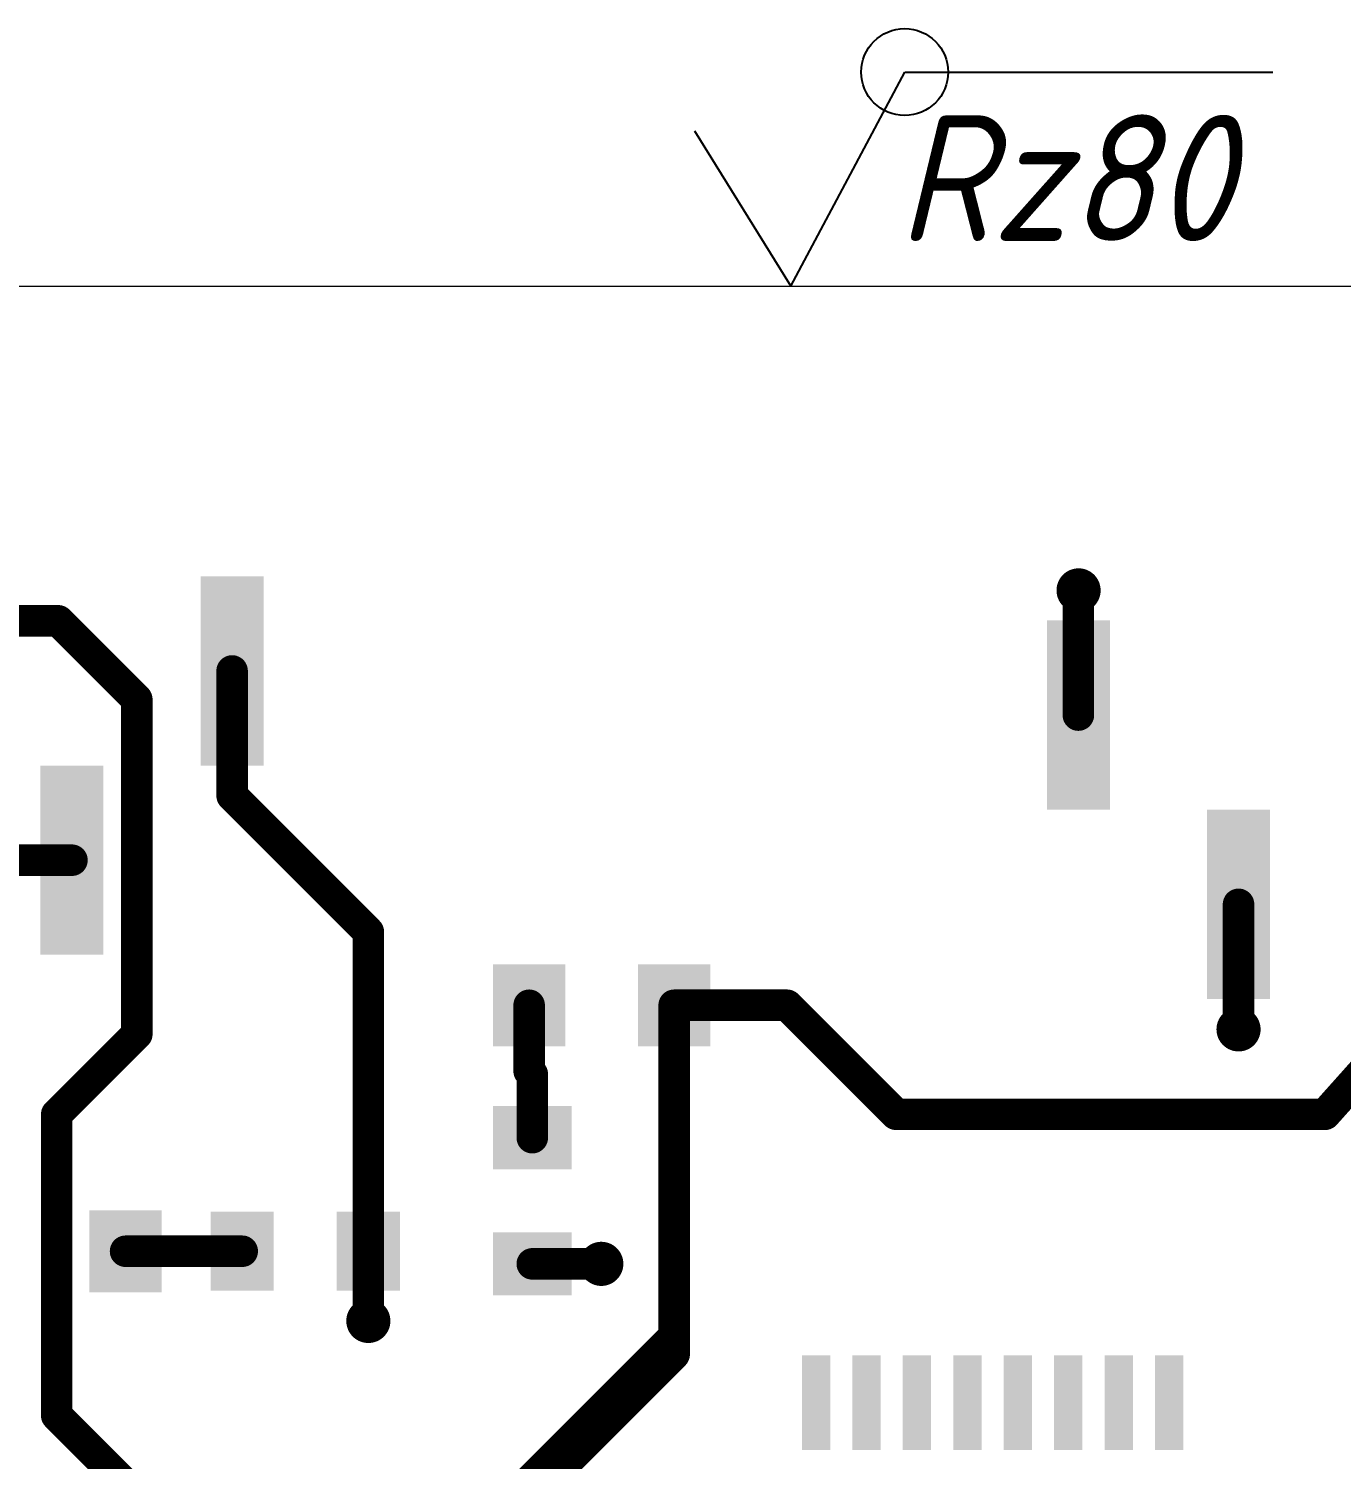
# Model space of a CAD drawing. Header units: millimetres. Extents: x -963 to 6509, y -1367 to 453.
# Drawn here: x 79.85 to 100.66, y -126.92 to -104.23 of the extents above; entities that cross this region are included whole.
import ezdxf

# ---------------------------------------------------------------- set-up
doc = ezdxf.new("R2010")
doc.units = ezdxf.units.MM
doc.header["$LTSCALE"] = 0.5
doc.layers.get('0').update_dxf_attribs({"lineweight": 60})
doc.layers.get('Defpoints').update_dxf_attribs({"color": 5})
for name, color, linetype in [('3-размеры', 6, 'Continuous'), ('TopLayer', 1, 'Continuous'), ('TopPaste', 8, 'Continuous'), ('ViaHoleLayer', 16, 'Continuous')]:
    doc.layers.add(name, color=color, linetype=linetype)
doc.layers.add('4-текст', color=7, linetype='Continuous', true_color=0x00ad00)
doc.layers.add('Для ПП', color=30, linetype='Continuous', lineweight=20)
doc.styles.get("Standard").update_dxf_attribs({"font": 'isocpeui.ttf', "width": 0.9})
doc.dimstyles.new('Standart', dxfattribs={"dimtxt": 5, "dimasz": 5, "dimexe": 2, "dimexo": 0, "dimgap": 1, "dimtad": 1, "dimtoh": 1, "dimdec": 1, "dimtxsty": 'Standard', "dimcen": 2.5, "dimadec": 0, "dimazin": 0, "dimtfac": 1, "dimtdec": 1, "dimtmove": 0, "dimatfit": 3, "dimldrblk": 'DOTSMALL', "dimfxl": 1, "dimarcsym": 0})

# ---------------------------------------------------------------- blocks, each defined once
blk = doc.blocks.new('*D173')
at = {"layer": '3-размеры', "color": 0, "lineweight": -2, "transparency": 16777216}
for p, q in [((67.93290440808855, -111.8168244863068), (55.59753880904053, -111.8168244863068)), ((57.59753880904054, -149.5168466863068), (57.59753880904054, -113.8168244863068)), ((99.38287706808858, -151.5168466863068), (55.59753880904054, -151.5168466863068))]:
    blk.add_line(p, q, dxfattribs=at)
at = {"layer": '3-размеры', "color": 0, "transparency": 16777216}
for points in [[(57.2642054757072, -113.8168244863068), (57.93087214237387, -113.8168244863068), (57.59753880904053, -111.8168244863068)], [(57.26420547570721, -149.5168466863068), (57.93087214237388, -149.5168466863068), (57.59753880904054, -151.5168466863068)]]:
    blk.add_solid(points, dxfattribs=at)
at = {"layer": 'Defpoints', "color": 0, "transparency": 16777216}
for p in [(57.59753880904053, -111.8168244863068), (67.93290440808855, -111.8168244863068), (99.38287706808858, -151.5168466863068)]:
    blk.add_point(p, dxfattribs=at)
at = {"layer": '3-размеры', "color": 0, "transparency": 16777216, "insert": (55.5846600211617, -130.9172992958459), "char_height": 2, "attachment_point": 5, "rotation": 90}
blk.add_mtext('39.7', dxfattribs=at)
blk = doc.blocks.new('_DotSmall')
at = {"color": 0, "linetype": 'ByBlock', "const_width": 0.5}
blk.add_lwpolyline([(-0.0625, 0, 1), (0.0625, 0, 1)], format="xyb", close=True, dxfattribs=at)

msp = doc.modelspace()

# ---------------------------------------------------------------- linework, layer by layer
at = {"layer": '3-размеры', "color": 0}
for p, q in [((91.93290466808855, -108.3168251363066), (93.73876764387012, -104.9219154667443)), ((93.73876764387012, -104.9219154667443), (99.57601467911707, -104.9219154667443)), ((90.40726941908349, -105.8555130462736), (91.93290466808855, -108.3168251363066))]:
    msp.add_line(p, q, dxfattribs=at)
msp.add_circle((93.73876764387012, -104.9219154667443), 0.6889672591341878, dxfattribs=at)
at = {"layer": 'TopLayer', "color": 0}
for points, const_width in [([(96.32167414808853, -113.1394278863067, 1), (96.67167598808851, -113.1394278863067, 1)], 0.3499993), ([(96.36837458808853, -113.1427298863067, 1), (96.61837154808853, -113.1427298863067, 1)], 0.2499995), ([(96.36837458808853, -113.1427298863067, 1), (96.61837154808853, -113.1427298863067, 1)], 0.2499995), ([(96.37167658808852, -113.1394278863067, 1), (96.62167354808852, -113.1394278863067, 1)], 0.2499995), ([(80.19187658808852, -113.6220278863067, 1), (80.44187354808852, -113.6220278863067, 1)], 0.2499995), ([(80.19187658808852, -113.6220278863067, 1), (80.44187354808852, -113.6220278863067, 1)], 0.2499995), ([(82.94787818808851, -114.4168446863067, 1), (83.19787514808851, -114.4168446863067, 1)], 0.2499995), ([(81.43647658808851, -114.8666278863067, 1), (81.68647354808851, -114.8666278863067, 1)], 0.2499995), ([(81.43647658808851, -114.8666278863067, 1), (81.68647354808851, -114.8666278863067, 1)], 0.2499995), ([(96.36837458808853, -115.1165130863067, 1), (96.61837154808853, -115.1165130863067, 1)], 0.2499995), ([(82.94787818808851, -116.3938790863067, 1), (83.19787514808851, -116.3938790863067, 1)], 0.2499995), ([(82.94787818808851, -116.3938790863067, 1), (83.19787514808851, -116.3938790863067, 1)], 0.2499995), ([(80.40787818808852, -117.4168386863067, 1), (80.65787514808852, -117.4168386863067, 1)], 0.2499995), ([(98.90837458808852, -118.1165070863067, 1), (99.15837154808852, -118.1165070863067, 1)], 0.2499995), ([(85.10835138808852, -118.5543522863067, 1), (85.35834834808853, -118.5543522863067, 1)], 0.2499995), ([(85.10835138808852, -118.5543522863067, 1), (85.35834834808853, -118.5543522863067, 1)], 0.2499995), ([(87.65835898808854, -119.7165038863067, 1), (87.90835594808851, -119.7165038863067, 1)], 0.2499995), ([(89.95837978808854, -119.7165038863067, 1), (90.20837674808851, -119.7165038863067, 1)], 0.2499995), ([(89.95837978808854, -119.7165038863067, 1), (90.20837674808851, -119.7165038863067, 1)], 0.2499995), ([(91.74887658808854, -119.7165038863067, 1), (91.99887354808851, -119.7165038863067, 1)], 0.2499995), ([(91.74887658808854, -119.7165038863067, 1), (91.99887354808851, -119.7165038863067, 1)], 0.2499995), ([(98.85837214808853, -120.0990278863067, 1), (99.20837398808851, -120.0990278863067, 1)], 0.3499993), ([(81.43647658808851, -120.1752278863067, 1), (81.68647354808851, -120.1752278863067, 1)], 0.2499995), ([(81.43647658808851, -120.1752278863067, 1), (81.68647354808851, -120.1752278863067, 1)], 0.2499995), ([(98.90837458808852, -120.0990278863067, 1), (99.15837154808852, -120.0990278863067, 1)], 0.2499995), ([(87.65835898808854, -120.7602406863067, 1), (87.90835594808851, -120.7602406863067, 1)], 0.2499995), ([(87.65835898808854, -120.7602406863067, 1), (87.90835594808851, -120.7602406863067, 1)], 0.2499995), ([(87.70834618808851, -120.8102278863067, 1), (87.95834314808852, -120.8102278863067, 1)], 0.2499995), ([(87.70834618808851, -120.8102278863067, 1), (87.95834314808852, -120.8102278863067, 1)], 0.2499995), ([(80.16647658808853, -121.4452278863067, 1), (80.41647354808853, -121.4452278863067, 1)], 0.2499995), ([(80.16647658808853, -121.4452278863067, 1), (80.41647354808853, -121.4452278863067, 1)], 0.2499995), ([(93.47760058808854, -121.4452278863067, 1), (93.72759754808851, -121.4452278863067, 1)], 0.2499995), ([(93.47760058808854, -121.4452278863067, 1), (93.72759754808851, -121.4452278863067, 1)], 0.2499995), ([(100.2799745880885, -121.4452278863067, 1), (100.5299715480885, -121.4452278863067, 1)], 0.2499995), ([(100.2799745880885, -121.4452278863067, 1), (100.5299715480885, -121.4452278863067, 1)], 0.2499995), ([(87.70834618808851, -121.8165250863067, 1), (87.95834314808852, -121.8165250863067, 1)], 0.2499995), ([(81.25837178808851, -123.6165722863067, 1), (81.50836874808851, -123.6165722863067, 1)], 0.2499995), ([(83.10835538808851, -123.6165722863067, 1), (83.35835234808852, -123.6165722863067, 1)], 0.2499995), ([(85.10835138808852, -123.6165722863067, 1), (85.35834834808853, -123.6165722863067, 1)], 0.2499995), ([(85.10835138808852, -123.6165722863067, 1), (85.35834834808853, -123.6165722863067, 1)], 0.2499995), ([(87.70834618808851, -123.8165210863067, 1), (87.95834314808852, -123.8165210863067, 1)], 0.2499995), ([(88.75247414808851, -123.8165210863067, 1), (89.10247598808851, -123.8165210863067, 1)], 0.3499993), ([(88.80247658808852, -123.8165210863067, 1), (89.05247354808853, -123.8165210863067, 1)], 0.2499995), ([(85.05834894808854, -124.7218278863067, 1), (85.40835078808851, -124.7218278863067, 1)], 0.3499993), ([(85.10835138808852, -124.7218278863067, 1), (85.35834834808853, -124.7218278863067, 1)], 0.2499995), ([(89.95837978808854, -124.9629246863067, 1), (90.20837674808851, -124.9629246863067, 1)], 0.2499995), ([(89.95837978808854, -124.9629246863067, 1), (90.20837674808851, -124.9629246863067, 1)], 0.2499995), ([(89.95837978808854, -124.9629246863067, 1), (90.20837674808851, -124.9629246863067, 1)], 0.2499995), ([(89.95837978808854, -125.2497414863067, 1), (90.20837674808851, -125.2497414863067, 1)], 0.2499995), ([(89.95837978808854, -125.2497414863067, 1), (90.20837674808851, -125.2497414863067, 1)], 0.2499995), ([(80.16647658808853, -126.2204278863067, 1), (80.41647354808853, -126.2204278863067, 1)], 0.2499995), ([(80.16647658808853, -126.2204278863067, 1), (80.41647354808853, -126.2204278863067, 1)], 0.2499995)]:
    msp.add_lwpolyline(points, format="xyb", close=True, dxfattribs=dict(at, const_width=const_width))
at = {"layer": 'TopLayer', "color": 0, "const_width": 0.499999}
for points in [[(96.49337306808852, -113.1427298863067), (96.49667506808854, -113.1394278863067)], [(96.49337306808852, -115.1165130863067), (96.49337306808852, -113.1427298863067)], [(77.99287666808851, -113.6220278863067), (80.31687506808854, -113.6220278863067)], [(80.31687506808854, -113.6220278863067), (81.56147506808853, -114.8666278863067)], [(83.07287666808853, -116.3938790863067), (83.07287666808853, -114.4168446863067)], [(81.56147506808853, -120.1752278863067), (81.56147506808853, -114.8666278863067)], [(83.07287666808853, -116.3938790863067), (85.23334986808851, -118.5543522863067)], [(77.66008586808852, -117.4168386863067), (80.53287666808853, -117.4168386863067)], [(99.03337306808854, -120.0990278863067), (99.03337306808854, -118.1165070863067)], [(85.23334986808851, -123.6165722863067), (85.23334986808851, -118.5543522863067)], [(87.78335746808852, -120.7602406863067), (87.78335746808852, -119.7165038863067)], [(90.08337826808852, -119.7165038863067), (91.87387506808852, -119.7165038863067)], [(90.08337826808852, -124.9629246863067), (90.08337826808852, -119.7165038863067)], [(91.87387506808852, -119.7165038863067), (93.60259906808852, -121.4452278863067)], [(80.29147506808852, -121.4452278863067), (81.56147506808853, -120.1752278863067)], [(100.4049730680885, -121.4452278863067), (101.5733730680885, -120.1376358863067)], [(87.78335746808852, -120.7602406863067), (87.83334466808853, -120.8102278863067)], [(87.83334466808853, -121.8165250863067), (87.83334466808853, -120.8102278863067)], [(80.29147506808852, -126.2204278863067), (80.29147506808852, -121.4452278863067)], [(93.60259906808852, -121.4452278863067), (100.4049730680885, -121.4452278863067)], [(81.38337026808853, -123.6165722863067), (83.23335386808853, -123.6165722863067)], [(85.23334986808851, -124.7218278863067), (85.23334986808851, -123.6165722863067)], [(87.83334466808853, -123.8165210863067), (88.92747506808851, -123.8165210863067)], [(85.62547506808852, -129.4208278863067), (90.08337826808852, -124.9629246863067)], [(90.08337826808852, -125.2497414863067), (90.08337826808852, -124.9629246863067)], [(85.63289186808854, -129.7002278863067), (90.08337826808852, -125.2497414863067)], [(80.29147506808852, -126.2204278863067), (84.07607506808853, -130.0050278863067)]]:
    msp.add_lwpolyline(points, dxfattribs=at)
at = {"layer": 'TopLayer', "color": 0}
for points in [[(82.5728776680885, -112.9168451463067), (82.5728776680885, -115.9168442263067), (83.5728756680885, -112.9168451463067), (83.5728756680885, -115.9168442263067)], [(95.99337406808849, -113.6165135463067), (95.99337406808849, -116.6165126263067), (96.99337206808849, -113.6165135463067), (96.99337206808849, -116.6165126263067)], [(80.0328776680885, -115.9168391463067), (80.0328776680885, -118.9168382263067), (81.0328756680885, -115.9168391463067), (81.0328756680885, -118.9168382263067)], [(98.53337406808849, -116.6165075463067), (98.53337406808849, -119.6165066263067), (99.53337206808848, -116.6165075463067), (99.53337206808848, -119.6165066263067)], [(88.35835758808852, -119.0665051863067), (87.20835734808853, -119.0665051863067), (88.35835758808852, -120.3665025863067), (87.20835734808853, -120.3665025863067)], [(90.65837838808852, -119.0665051863067), (89.50837814808852, -119.0665051863067), (90.65837838808852, -120.3665025863067), (89.50837814808852, -120.3665025863067)], [(88.45834468808852, -122.3165240863067), (88.45834468808852, -121.3165260863067), (87.20834464808851, -122.3165240863067), (87.20834464808851, -121.3165260863067)], [(81.95837038808848, -122.9665735863067), (80.80837014808849, -122.9665735863067), (81.95837038808848, -124.2665709863067), (80.80837014808849, -124.2665709863067)], [(82.73338026808852, -124.2415418263067), (83.73337826808853, -124.2415418263067), (82.73338026808852, -122.9915417863067), (83.73337826808853, -122.9915417863067)], [(84.73337626808852, -124.2415418263067), (85.73337426808853, -124.2415418263067), (84.73337626808852, -122.9915417863067), (85.73337426808853, -122.9915417863067)], [(88.45834468808852, -124.3165200863067), (88.45834468808852, -123.3165220863067), (87.20834464808851, -124.3165200863067), (87.20834464808851, -123.3165220863067)], [(92.55835934808849, -126.7665151863067), (92.55835934808849, -125.2665181863067), (92.10836278808848, -126.7665151863067), (92.10836278808848, -125.2665181863067)], [(93.3583577480885, -126.7665151863067), (93.3583577480885, -125.2665181863067), (92.90836118808849, -126.7665151863067), (92.90836118808849, -125.2665181863067)], [(94.15835614808849, -126.7665151863067), (94.15835614808849, -125.2665181863067), (93.70835958808848, -126.7665151863067), (93.70835958808848, -125.2665181863067)], [(94.9583545480885, -126.7665151863067), (94.9583545480885, -125.2665181863067), (94.50835798808849, -126.7665151863067), (94.50835798808849, -125.2665181863067)], [(95.75835294808849, -126.7665151863067), (95.75835294808849, -125.2665181863067), (95.30835638808848, -126.7665151863067), (95.30835638808848, -125.2665181863067)], [(96.5583513480885, -126.7665151863067), (96.5583513480885, -125.2665181863067), (96.10835478808849, -126.7665151863067), (96.10835478808849, -125.2665181863067)], [(97.35834974808849, -126.7665151863067), (97.35834974808849, -125.2665181863067), (96.90835318808848, -126.7665151863067), (96.90835318808848, -125.2665181863067)], [(98.15834814808849, -126.7665151863067), (98.15834814808849, -125.2665181863067), (97.70835158808849, -126.7665151863067), (97.70835158808849, -125.2665181863067)]]:
    msp.add_solid(points, dxfattribs=at)
at = {"layer": 'TopPaste', "color": 0}
for points in [[(82.5728776680885, -112.9168451463067), (82.5728776680885, -115.9168442263067), (83.5728756680885, -112.9168451463067), (83.5728756680885, -115.9168442263067)], [(95.99337406808849, -113.6165135463067), (95.99337406808849, -116.6165126263067), (96.99337206808849, -113.6165135463067), (96.99337206808849, -116.6165126263067)], [(80.0328776680885, -115.9168391463067), (80.0328776680885, -118.9168382263067), (81.0328756680885, -115.9168391463067), (81.0328756680885, -118.9168382263067)], [(98.53337406808849, -116.6165075463067), (98.53337406808849, -119.6165066263067), (99.53337206808848, -116.6165075463067), (99.53337206808848, -119.6165066263067)], [(88.35835758808852, -119.0665051863067), (87.20835734808853, -119.0665051863067), (88.35835758808852, -120.3665025863067), (87.20835734808853, -120.3665025863067)], [(90.65837838808852, -119.0665051863067), (89.50837814808852, -119.0665051863067), (90.65837838808852, -120.3665025863067), (89.50837814808852, -120.3665025863067)], [(88.45834468808852, -122.3165240863067), (88.45834468808852, -121.3165260863067), (87.20834464808851, -122.3165240863067), (87.20834464808851, -121.3165260863067)], [(81.95837038808848, -122.9665735863067), (80.80837014808849, -122.9665735863067), (81.95837038808848, -124.2665709863067), (80.80837014808849, -124.2665709863067)], [(82.73338026808852, -124.2415418263067), (83.73337826808853, -124.2415418263067), (82.73338026808852, -122.9915417863067), (83.73337826808853, -122.9915417863067)], [(84.73337626808852, -124.2415418263067), (85.73337426808853, -124.2415418263067), (84.73337626808852, -122.9915417863067), (85.73337426808853, -122.9915417863067)], [(88.45834468808852, -124.3165200863067), (88.45834468808852, -123.3165220863067), (87.20834464808851, -124.3165200863067), (87.20834464808851, -123.3165220863067)], [(92.55835934808849, -126.7665151863067), (92.55835934808849, -125.2665181863067), (92.10836278808848, -126.7665151863067), (92.10836278808848, -125.2665181863067)], [(93.3583577480885, -126.7665151863067), (93.3583577480885, -125.2665181863067), (92.90836118808849, -126.7665151863067), (92.90836118808849, -125.2665181863067)], [(94.15835614808849, -126.7665151863067), (94.15835614808849, -125.2665181863067), (93.70835958808848, -126.7665151863067), (93.70835958808848, -125.2665181863067)], [(94.9583545480885, -126.7665151863067), (94.9583545480885, -125.2665181863067), (94.50835798808849, -126.7665151863067), (94.50835798808849, -125.2665181863067)], [(95.75835294808849, -126.7665151863067), (95.75835294808849, -125.2665181863067), (95.30835638808848, -126.7665151863067), (95.30835638808848, -125.2665181863067)], [(96.5583513480885, -126.7665151863067), (96.5583513480885, -125.2665181863067), (96.10835478808849, -126.7665151863067), (96.10835478808849, -125.2665181863067)], [(97.35834974808849, -126.7665151863067), (97.35834974808849, -125.2665181863067), (96.90835318808848, -126.7665151863067), (96.90835318808848, -125.2665181863067)], [(98.15834814808849, -126.7665151863067), (98.15834814808849, -125.2665181863067), (97.70835158808849, -126.7665151863067), (97.70835158808849, -125.2665181863067)]]:
    msp.add_solid(points, dxfattribs=at)
at = {"layer": 'ViaHoleLayer', "color": 0, "const_width": 0.1999996}
for points in [[(96.39667526869661, -113.1394278849504, 1), (96.5966748686966, -113.1394278849504, 1)], [(98.93337326869661, -120.0990278849503, 1), (99.1333728686966, -120.0990278849503, 1)], [(88.82747526869662, -123.8165210849504, 1), (89.0274748686966, -123.8165210849504, 1)], [(85.13335006869661, -124.7218278849504, 1), (85.3333496686966, -124.7218278849504, 1)]]:
    msp.add_lwpolyline(points, format="xyb", close=True, dxfattribs=at)
at = {"layer": 'Для ПП', "color": 0}
msp.add_line((66.43290486808853, -108.3168238663067), (117.4329044680885, -108.3168264063067), dxfattribs=at)

# ---------------------------------------------------------------- texts
at = {"layer": '4-текст', "color": 0, "width": 0.9}
msp.add_text('Rz80', height=2, dxfattribs=at).set_placement((93.6250181980821, -107.6003772968514))

# ---------------------------------------------------------------- dimensions: what is measured, and where the dimension line sits
at = {"layer": '3-размеры', "color": 0}
dim = msp.add_linear_dim(base=(57.59753880904053, -111.8168244863068), p1=(99.38287706808852, -151.5168466863067), p2=(67.93290440808852, -111.8168244863067), angle=90, text='39.7', dimstyle='Standart', override={"dimtxt": 2, "dimasz": 2}, dxfattribs=at)
dim.commit()
dim.dimension.update_dxf_attribs({"geometry": '*D173', "text_midpoint": (57.59753880904049, -130.9172992958459), "dimtype": 160})

doc.saveas('drawing.dxf')
